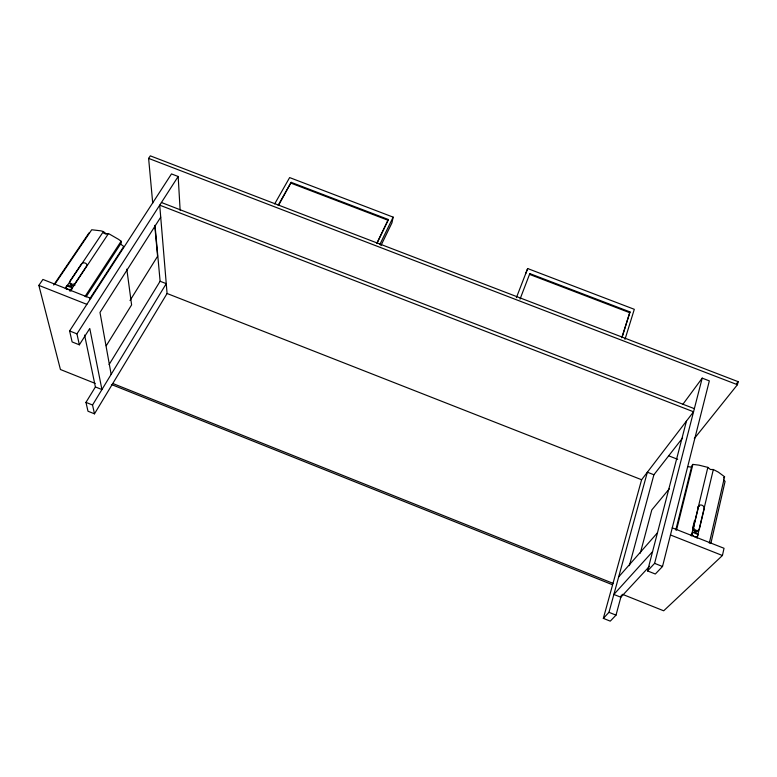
<?xml version="1.0" encoding="UTF-8"?>
<svg xmlns="http://www.w3.org/2000/svg" width="777" height="777" viewBox="0 0 777 777"><rect width="100%" height="100%" fill="white"/><g stroke="black" fill="none" stroke-linecap="round" stroke-linejoin="round"><path stroke-width="1.17" d="M698.086 534.527C695.221 529.943 688.247 533.071 694.434 536.742L697.455 536.567L698.086 534.527L692.443 532.196M278.681 205.128L291.142 182.333L388.393 219.522L377.185 242.968M274.66 203.943L289.636 177.583L393.143 217.133L391.967 222.814L380.915 245.619M622.494 594.327L663.694 610.8L722.425 555.506L724.028 548.28L672.26 527.845M709.304 543.181L724.591 476.767L718.327 472.125L713.335 469.512L710.401 469.493L707.847 467.375L698.979 465.151L692.89 464.393L691.899 465.588L675.796 529.982M710.829 543.541L725.096 481.313L723.62 480.021M694.327 438.549L737.431 384.712L738.15 381.672L150.32 155.856L148.621 158.391L152.719 203.118M697.027 538.199L713.335 469.512M691.336 535.945L707.847 467.375M693.735 526.573A3.157 2.603 41 0 0 695.774 530.244A3.157 2.603 41 0 0 699.349 529.186L704.176 508.848A3.089 2.525 39.8 0 0 701.981 505.205A3.089 2.525 39.8 0 0 698.562 506.633L693.754 526.612L692.812 527.602L694.512 520.571M676.505 530.069L692.89 464.393M686.47 421.047L647.562 570.93L655.322 574.018L662.509 566.501L709.333 380.876L702.194 378.137L682.828 404.38M647.562 570.93L654.613 563.364L702.194 378.137M640.306 553.175L651.806 509.916L669.356 488.762M84.586 335.062L95.396 386.946L85.965 402.369L87.986 411.227L94.483 413.83L167.074 293.492L159.722 205.157L693.55 411.781L641.608 479.739L603.341 618.366L610.266 621.144L616.006 615.141L621.435 595.027M629.36 565.666L653.904 474.757L682.594 437.975M603.341 618.366L608.974 612.315L647.367 472.202L653.904 474.757M624.99 339.374L634.304 309.304L527.67 268.551L525.534 273.912M621.755 337.772L630.001 311.917L529.807 273.601L529.496 274.368L629.584 312.655M622.163 337.053L630.001 311.917M520.027 299.145L529.807 273.601M516.384 297.678L527.67 268.551M379.904 244.386L393.143 217.133M376.806 243.25L388.393 219.522M278.137 205.332L291.142 182.333M94.483 413.83L92.541 405.011L166.259 283.663L160.111 281.255L155.002 225.291M109.081 364.598L160.111 281.255M106.245 345.755L131.604 304.914L126.806 269.124M130.031 300.495L157.585 256.303L154.817 226.078M180.138 210.256L178.166 176.486L171.484 173.922L69.609 330.944L72.125 341.938L79.351 344.813L89.773 328.467L101.933 389.559L95.396 386.946M160.722 217.171L99.99 312.441L111.15 374.388M79.351 344.813L76.942 333.857L178.166 176.486M89.52 299.194L123.766 246.455L120.891 244.289M86.014 296.989L121.338 242.842L121.115 241.229L118.667 239.423L108.498 233.547L106.128 233.741L103.399 231.565L100.913 230.837L91.715 229.759L54.681 284.45M85.052 296.445L121.115 241.229M70.542 290.666L108.498 233.547M66.968 285.567C63.325 288.762 71.494 291.637 72.232 287.645C70.532 284.615 61.121 284.703 72.232 287.645L72.475 288.762M65.278 288.578L103.399 231.565M53.691 285.052L89.025 232.886M95.163 383.401L60.431 369.512L38.85 285.382L42.92 279.448L90.763 298.339M736.635 383.566L738.15 381.672M618.677 576.893L657.449 532.828M652.554 551.689L613.869 594.444L620.842 597.231L649.572 566.239M723.533 477.933L724.591 476.767M698.562 506.633L697.62 507.663A3.079 2.525 39.8 0 1 697.882 507.041M691.025 535.052L691.957 534.061M695.026 531.322L695.969 530.332M71.066 290.821L69.6 290.928M687.664 466.695L691.268 467.026M103.662 233.197L106.187 234.1M291.074 183.178L388.228 220.338M148.621 158.391L737.431 384.712M161.431 202.506L694.347 408.663M668.783 455.846L677.69 459.324M167.074 293.492L641.608 479.739M38.85 285.382L86.859 304.351M670.464 534.974L722.425 555.506M69.609 330.944L76.942 333.857M654.613 563.364L662.509 566.501M112.791 383.488L613.004 583.342M111.412 384.498L612.14 584.605M85.965 402.369L92.541 405.011M608.974 612.315L616.006 615.141M66.579 289.442L66.259 288.869M71.309 284.042A3.03 2.409 -7.2 0 0 75.194 283.197L86.461 266.239A2.962 2.341 -6 0 0 85.276 263.092A2.962 2.341 -6 0 0 81.264 264.19L70.134 280.847A3.001 2.389 -7.2 0 0 71.309 284.042L71.61 285.48A3.03 2.409 -7.2 0 0 73.349 285.683M74.99 285.062A3.03 2.409 -7.2 0 1 74.058 285.528M71.61 285.48A3.001 2.389 -7.2 0 1 70.095 283.809M697.629 531.128A3.157 2.603 41.1 0 1 693.414 530.089M693.006 529.399A3.157 2.603 41.1 0 1 692.793 527.573M699.203 506.08A3.079 2.525 39.8 0 1 699.553 506.021"/></g></svg>
